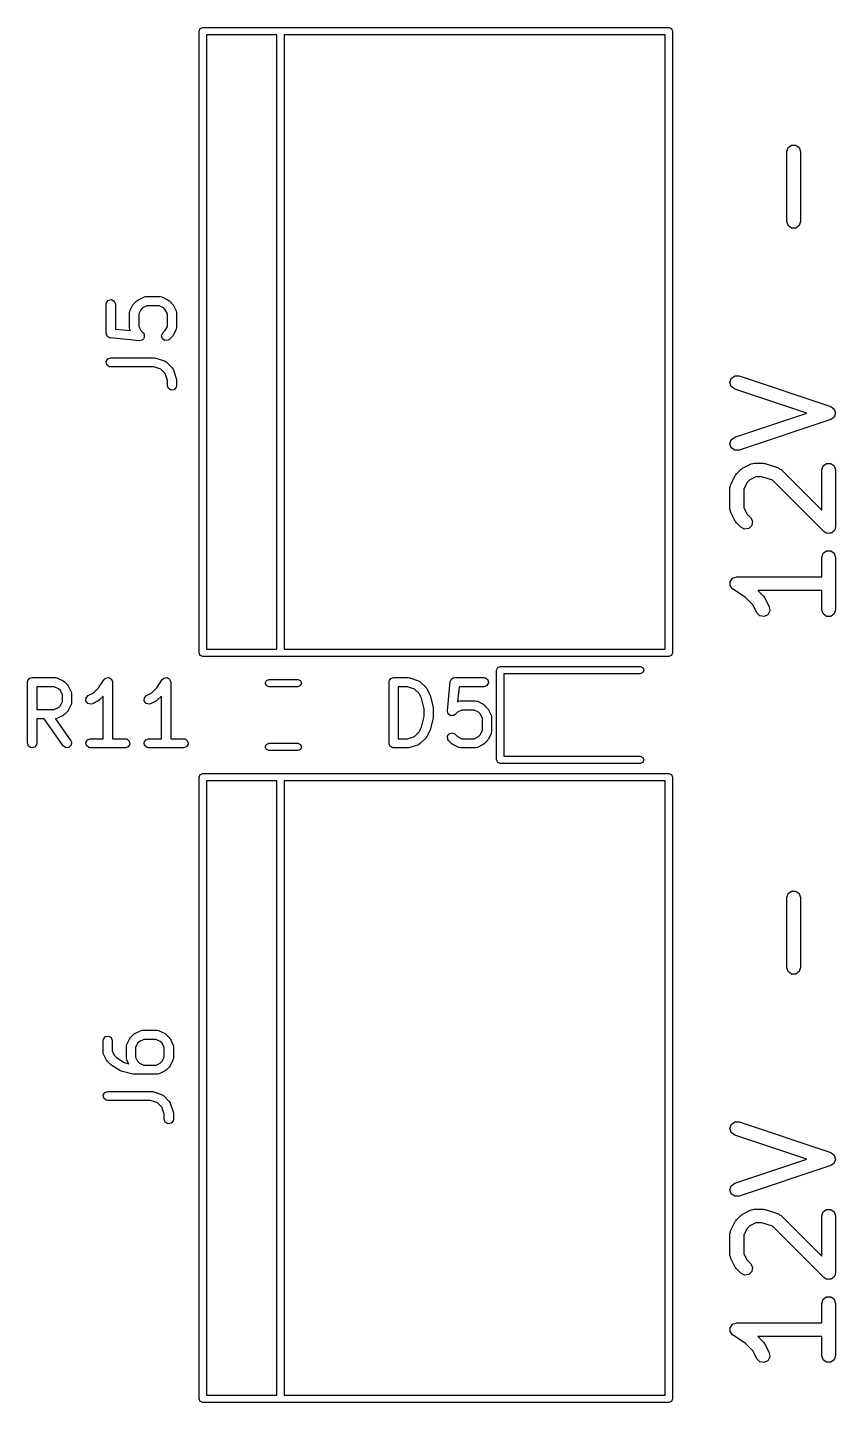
# Model space of a CAD drawing. Extents: x 85.1 to 152.3, y -110.2 to -37.
# Drawn here: x 139.13 to 152.34, y -59.45 to -36.97 of the extents above; entities that cross this region are included whole.
import ezdxf

# ---------------------------------------------------------------- set-up
doc = ezdxf.new("R2010")
doc.units = 0
doc.layers.add('BLACK', color=7, linetype='CONTINUOUS')

msp = doc.modelspace()

# ---------------------------------------------------------------- linework, layer by layer
at = {"layer": 'BLACK', "linetype": 'CONTINUOUS'}
for p, q in [((141.938, -37.0332), (141.956, -36.9908)), ((141.938, -47.1932), (141.938, -37.0332)), ((141.956, -36.9908), (141.998, -36.9732)), ((141.998, -36.9732), (149.618, -36.9732)), ((149.618, -36.9732), (149.661, -36.9908)), ((149.661, -36.9908), (149.678, -37.0332)), ((149.678, -37.0332), (149.678, -47.1932)), ((142.058, -37.0932), (142.058, -47.1332)), ((143.208, -37.0932), (142.058, -37.0932)), ((143.208, -47.1332), (143.208, -37.0932)), ((143.328, -37.0932), (143.328, -47.1332)), ((149.558, -37.0932), (143.328, -37.0932)), ((149.558, -47.1332), (149.558, -37.0932)), ((151.546, -39.0018), (151.568, -38.9356)), ((151.546, -40.1446), (151.546, -39.0018)), ((151.568, -38.9356), (151.624, -38.8948)), ((151.624, -38.8948), (151.694, -38.8948)), ((151.694, -38.8948), (151.75, -38.9356)), ((151.75, -38.9356), (151.771, -39.0018)), ((151.771, -39.0018), (151.771, -40.1446)), ((151.568, -40.2108), (151.546, -40.1446)), ((151.624, -40.2516), (151.568, -40.2108)), ((151.75, -40.2108), (151.694, -40.2516)), ((151.771, -40.1446), (151.75, -40.2108)), ((151.694, -40.2516), (151.624, -40.2516)), ((140.421, -41.4942), (140.425, -41.4685)), ((140.421, -41.9703), (140.421, -41.4942)), ((140.425, -41.4685), (140.458, -41.4292)), ((140.458, -41.4292), (140.509, -41.4203)), ((140.509, -41.4203), (140.553, -41.4459)), ((140.553, -41.4459), (140.571, -41.4942)), ((140.571, -41.4942), (140.571, -41.9025)), ((140.809, -41.6035), (140.857, -41.5082)), ((140.857, -41.5082), (140.87, -41.4902)), ((140.87, -41.4902), (140.871, -41.4887)), ((140.871, -41.4887), (140.919, -41.4411)), ((140.919, -41.4411), (140.937, -41.4283)), ((140.937, -41.4283), (140.938, -41.4271)), ((140.938, -41.4271), (141.034, -41.3795)), ((141.016, -41.5558), (140.986, -41.5862)), ((141.085, -41.5215), (141.016, -41.5558)), ((141.034, -41.3795), (141.058, -41.372)), ((141.058, -41.372), (141.063, -41.3731)), ((141.063, -41.3731), (141.067, -41.3715)), ((141.067, -41.3715), (141.305, -41.3715)), ((141.287, -41.5215), (141.085, -41.5215)), ((141.356, -41.5558), (141.287, -41.5215)), ((141.305, -41.3715), (141.331, -41.3761)), ((141.331, -41.3761), (141.334, -41.3789)), ((141.334, -41.3789), (141.339, -41.3795)), ((141.339, -41.3795), (141.434, -41.4271)), ((141.386, -41.5862), (141.356, -41.5558)), ((141.434, -41.4271), (141.452, -41.4404)), ((141.452, -41.4404), (141.453, -41.4411)), ((141.453, -41.4411), (141.501, -41.4887)), ((141.501, -41.4887), (141.514, -41.5071)), ((141.514, -41.5071), (141.515, -41.5082)), ((141.515, -41.5082), (141.563, -41.6035)), ((140.802, -41.637), (140.806, -41.6114)), ((140.802, -41.8751), (140.802, -41.637)), ((140.806, -41.6114), (140.809, -41.6079)), ((140.809, -41.6079), (140.809, -41.6035)), ((140.986, -41.5862), (140.952, -41.6547)), ((140.952, -41.6547), (140.952, -41.8574)), ((141.421, -41.6547), (141.386, -41.5862)), ((141.421, -41.8574), (141.421, -41.6547)), ((141.563, -41.6035), (141.57, -41.6284)), ((141.57, -41.6284), (141.569, -41.6328)), ((141.569, -41.6328), (141.571, -41.637)), ((141.571, -41.637), (141.571, -41.8751)), ((140.426, -41.9853), (140.421, -41.9703)), ((140.427, -42.0012), (140.426, -41.9853)), ((140.435, -42.0087), (140.427, -42.0012)), ((140.438, -42.0186), (140.435, -42.0087)), ((140.452, -42.0265), (140.438, -42.0186)), ((140.571, -41.9025), (140.819, -41.9273)), ((140.803, -41.8793), (140.802, -41.8751)), ((140.802, -41.8837), (140.803, -41.8793)), ((140.809, -41.9086), (140.802, -41.8837)), ((140.819, -41.9273), (140.809, -41.9086)), ((140.952, -41.8574), (140.986, -41.9259)), ((140.986, -41.9259), (141.025, -41.9649)), ((141.025, -41.9649), (141.04, -41.9863)), ((141.04, -41.9863), (141.04, -41.9868)), ((141.04, -41.9868), (141.04, -41.9871)), ((141.04, -41.9871), (141.042, -42.0123)), ((141.042, -42.0123), (141.044, -42.0374)), ((141.326, -42.0114), (141.347, -41.9649)), ((141.339, -42.061), (141.326, -42.0114)), ((141.347, -41.9649), (141.386, -41.9259)), ((141.386, -41.9259), (141.421, -41.8574)), ((141.502, -42.0219), (141.501, -42.0234)), ((141.515, -42.0039), (141.502, -42.0219)), ((141.563, -41.9086), (141.515, -42.0039)), ((141.566, -41.9008), (141.563, -41.9042)), ((141.563, -41.9042), (141.563, -41.9086)), ((141.571, -41.8751), (141.566, -41.9008)), ((140.463, -42.0379), (140.452, -42.0265)), ((140.48, -42.0426), (140.463, -42.0379)), ((140.483, -42.0442), (140.48, -42.0426)), ((140.484, -42.0439), (140.483, -42.0442)), ((140.488, -42.045), (140.484, -42.0439)), ((140.964, -42.0926), (140.488, -42.045)), ((140.965, -42.0925), (140.964, -42.0926)), ((140.99, -42.0861), (140.965, -42.0927)), ((140.965, -42.0927), (140.965, -42.0925)), ((141.014, -42.0799), (140.99, -42.0861)), ((141.015, -42.0794), (141.014, -42.0795)), ((141.014, -42.0795), (141.014, -42.0799)), ((141.029, -42.0588), (141.015, -42.0794)), ((141.044, -42.0383), (141.029, -42.0588)), ((141.044, -42.0374), (141.044, -42.0378)), ((141.044, -42.0378), (141.044, -42.0383)), ((141.381, -42.0904), (141.339, -42.061)), ((141.432, -42.0859), (141.381, -42.0904)), ((141.453, -42.071), (141.432, -42.0859)), ((141.501, -42.0234), (141.453, -42.071)), ((140.422, -42.4335), (140.447, -42.3891)), ((140.431, -42.484), (140.422, -42.4335)), ((140.447, -42.3891), (140.496, -42.3715)), ((140.496, -42.3715), (141.21, -42.3715)), ((141.21, -42.3715), (141.232, -42.3754)), ((141.232, -42.3754), (141.234, -42.3754)), ((141.234, -42.3754), (141.376, -42.423)), ((141.376, -42.423), (141.399, -42.4354)), ((141.399, -42.4354), (141.402, -42.4392)), ((141.402, -42.4392), (141.406, -42.4411)), ((141.406, -42.4411), (141.501, -42.5364)), ((140.47, -42.517), (140.431, -42.484)), ((140.496, -42.5215), (140.47, -42.517)), ((141.198, -42.5215), (140.496, -42.5215)), ((141.312, -42.5597), (141.198, -42.5215)), ((141.382, -42.6299), (141.312, -42.5597)), ((141.421, -42.7444), (141.382, -42.6299)), ((141.501, -42.5364), (141.516, -42.5577)), ((141.516, -42.5577), (141.516, -42.5622)), ((141.516, -42.5622), (141.519, -42.5657)), ((141.519, -42.5657), (141.567, -42.7085)), ((150.64, -42.7086), (150.696, -42.6682)), ((150.696, -42.6682), (150.766, -42.6687)), ((150.766, -42.6687), (152.266, -43.1687)), ((141.421, -42.8275), (141.421, -42.7444)), ((141.438, -42.8757), (141.421, -42.8275)), ((141.483, -42.9013), (141.438, -42.8757)), ((141.533, -42.8924), (141.483, -42.9013)), ((141.566, -42.8531), (141.533, -42.8924)), ((141.571, -42.8275), (141.566, -42.8531)), ((141.567, -42.7085), (141.57, -42.7307)), ((141.57, -42.7307), (141.571, -42.7322)), ((141.571, -42.7322), (141.571, -42.8275)), ((150.618, -42.7746), (150.64, -42.7086)), ((150.639, -42.8409), (150.618, -42.7746)), ((150.695, -42.8822), (150.639, -42.8409)), ((151.875, -43.2754), (150.695, -42.8822)), ((150.695, -43.6687), (151.875, -43.2754)), ((152.266, -43.1687), (152.293, -43.1889)), ((152.293, -43.362), (152.266, -43.3822)), ((152.293, -43.1889), (152.321, -43.2086)), ((152.321, -43.3422), (152.293, -43.362)), ((152.321, -43.2086), (152.321, -43.2095)), ((152.321, -43.2095), (152.322, -43.21)), ((152.322, -43.3409), (152.321, -43.3414)), ((152.321, -43.3414), (152.321, -43.3422)), ((152.322, -43.21), (152.332, -43.2423)), ((152.332, -43.3085), (152.322, -43.3409)), ((152.332, -43.2423), (152.343, -43.2746)), ((152.343, -43.2763), (152.332, -43.3085)), ((152.343, -43.2746), (152.343, -43.2754)), ((152.343, -43.2754), (152.343, -43.2763)), ((152.266, -43.3822), (150.766, -43.8822)), ((150.618, -43.7763), (150.639, -43.71)), ((150.64, -43.8422), (150.618, -43.7763)), ((150.639, -43.71), (150.695, -43.6687)), ((150.696, -43.8827), (150.64, -43.8422)), ((150.766, -43.8822), (150.696, -43.8827)), ((150.714, -44.2836), (150.722, -44.2673)), ((150.722, -44.2673), (150.794, -44.1959)), ((150.794, -44.1959), (150.81, -44.1876)), ((150.81, -44.1876), (150.823, -44.1748)), ((150.823, -44.1748), (150.966, -44.1034)), ((150.966, -44.1034), (150.991, -44.0995)), ((150.991, -44.0995), (151.016, -44.0915)), ((151.016, -44.0915), (151.159, -44.0915)), ((151.159, -44.0915), (151.176, -44.0971)), ((151.176, -44.0971), (151.194, -44.0973)), ((151.194, -44.0973), (151.409, -44.1687)), ((151.409, -44.1687), (151.43, -44.1841)), ((151.43, -44.1841), (151.453, -44.1959)), ((151.453, -44.1959), (152.118, -44.861)), ((152.118, -44.204), (152.139, -44.1379)), ((152.118, -44.861), (152.118, -44.204)), ((152.139, -44.1379), (152.196, -44.097)), ((152.196, -44.097), (152.265, -44.097)), ((152.265, -44.097), (152.321, -44.1379)), ((152.321, -44.1379), (152.343, -44.204)), ((152.343, -44.204), (152.343, -45.1326)), ((150.618, -44.4897), (150.626, -44.465)), ((150.618, -44.8469), (150.618, -44.4897)), ((150.626, -44.465), (150.63, -44.4394)), ((150.63, -44.4394), (150.701, -44.2965)), ((150.701, -44.2965), (150.714, -44.2836)), ((150.894, -44.4135), (150.843, -44.5163)), ((150.94, -44.3679), (150.894, -44.4135)), ((151.043, -44.3165), (150.94, -44.3679)), ((151.141, -44.3165), (151.043, -44.3165)), ((151.312, -44.3738), (151.141, -44.3165)), ((152.151, -45.2121), (151.312, -44.3738)), ((150.843, -44.5163), (150.843, -44.8203)), ((150.626, -44.8715), (150.618, -44.8469)), ((150.63, -44.8972), (150.626, -44.8715)), ((150.701, -45.04), (150.63, -44.8972)), ((150.843, -44.8203), (150.894, -44.9231)), ((150.894, -44.9231), (150.953, -44.9816)), ((150.714, -45.053), (150.701, -45.04)), ((150.722, -45.0693), (150.714, -45.053)), ((150.794, -45.1407), (150.722, -45.0693)), ((150.856, -45.1723), (150.794, -45.1407)), ((150.924, -45.1614), (150.856, -45.1723)), ((150.973, -45.1122), (150.924, -45.1614)), ((150.953, -44.9816), (150.984, -45.0435)), ((150.984, -45.0435), (150.973, -45.1122)), ((152.335, -45.1576), (152.331, -45.1836)), ((152.343, -45.1326), (152.335, -45.1576)), ((152.174, -45.2241), (152.151, -45.2121)), ((152.196, -45.2396), (152.174, -45.2241)), ((152.205, -45.2396), (152.196, -45.2396)), ((152.213, -45.2437), (152.205, -45.2396)), ((152.239, -45.2396), (152.213, -45.2437)), ((152.265, -45.2396), (152.239, -45.2396)), ((152.272, -45.2342), (152.265, -45.2396)), ((152.281, -45.2328), (152.272, -45.2342)), ((152.3, -45.2142), (152.281, -45.2328)), ((152.321, -45.1987), (152.3, -45.2142)), ((152.324, -45.1901), (152.321, -45.1987)), ((152.331, -45.1836), (152.324, -45.1901)), ((152.118, -45.6326), (152.139, -45.5664)), ((152.139, -45.5664), (152.196, -45.5256)), ((152.196, -45.5256), (152.265, -45.5256)), ((152.265, -45.5256), (152.321, -45.5664)), ((152.321, -45.5664), (152.343, -45.6326)), ((152.118, -45.9486), (152.118, -45.6326)), ((152.343, -45.6326), (152.343, -46.4897)), ((150.622, -46.0307), (150.623, -46.0287)), ((150.623, -46.0633), (150.622, -46.0307)), ((150.623, -46.0264), (150.642, -46)), ((150.623, -46.0287), (150.623, -46.0264)), ((150.623, -46.0959), (150.623, -46.0633)), ((150.642, -46), (150.661, -45.9729)), ((150.661, -45.9729), (150.663, -45.972)), ((150.663, -45.972), (150.664, -45.9701)), ((150.664, -45.9701), (150.695, -45.96)), ((150.695, -45.96), (150.726, -45.9487)), ((150.726, -45.9487), (150.728, -45.9494)), ((150.728, -45.9494), (150.73, -45.9486)), ((150.73, -45.9486), (152.118, -45.9486)), ((150.625, -46.0978), (150.623, -46.0959)), ((150.625, -46.1002), (150.625, -46.0978)), ((150.645, -46.1258), (150.625, -46.1002)), ((150.664, -46.1522), (150.645, -46.1258)), ((150.666, -46.1529), (150.664, -46.1522)), ((150.668, -46.1547), (150.666, -46.1529)), ((150.873, -46.2914), (150.668, -46.1547)), ((150.995, -46.4135), (150.873, -46.2914)), ((152.118, -46.1736), (151.073, -46.1736)), ((151.073, -46.1736), (151.167, -46.2673)), ((151.167, -46.2673), (151.175, -46.2836)), ((151.175, -46.2836), (151.188, -46.2965)), ((152.118, -46.4897), (152.118, -46.1736)), ((151.058, -46.54), (150.995, -46.4135)), ((151.188, -46.2965), (151.26, -46.4394)), ((151.27, -46.5082), (151.238, -46.5699)), ((151.26, -46.4394), (151.27, -46.5082)), ((152.139, -46.5558), (152.118, -46.4897)), ((152.343, -46.4897), (152.321, -46.5558)), ((151.107, -46.5896), (151.058, -46.54)), ((151.176, -46.601), (151.107, -46.5896)), ((151.238, -46.5699), (151.176, -46.601)), ((152.196, -46.5967), (152.139, -46.5558)), ((152.265, -46.5967), (152.196, -46.5967)), ((152.321, -46.5558), (152.265, -46.5967)), ((142.058, -47.1332), (143.208, -47.1332)), ((143.328, -47.1332), (149.558, -47.1332)), ((141.956, -47.2356), (141.938, -47.1932)), ((141.998, -47.2532), (141.956, -47.2356)), ((143.268, -47.2532), (141.998, -47.2532)), ((149.618, -47.2532), (143.268, -47.2532)), ((146.821, -47.4318), (146.863, -47.4142)), ((146.863, -47.4142), (149.148, -47.4142)), ((149.148, -47.4142), (149.191, -47.4318)), ((149.661, -47.2356), (149.618, -47.2532)), ((149.678, -47.1932), (149.661, -47.2356)), ((139.139, -47.6462), (139.151, -47.6312)), ((139.151, -47.6312), (139.161, -47.6144)), ((139.161, -47.6144), (139.167, -47.6121)), ((139.167, -47.6121), (139.172, -47.6069)), ((139.172, -47.6069), (139.191, -47.6035)), ((139.191, -47.6035), (139.209, -47.5968)), ((139.209, -47.5968), (139.59, -47.5968)), ((139.59, -47.5968), (139.616, -47.6013)), ((139.616, -47.6013), (139.619, -47.6042)), ((139.619, -47.6042), (139.624, -47.6047)), ((139.624, -47.6047), (139.719, -47.6524)), ((140.294, -47.7669), (140.385, -47.6302)), ((140.385, -47.6302), (140.403, -47.6114)), ((140.403, -47.6114), (140.407, -47.6102)), ((140.407, -47.6102), (140.41, -47.6069)), ((140.41, -47.6069), (140.431, -47.6031)), ((140.431, -47.6031), (140.452, -47.597)), ((140.452, -47.597), (140.456, -47.5987)), ((140.456, -47.5987), (140.46, -47.598)), ((140.46, -47.598), (140.479, -47.6088)), ((140.479, -47.6088), (140.499, -47.6176)), ((140.499, -47.6176), (140.501, -47.6215)), ((140.501, -47.6215), (140.505, -47.6236)), ((140.505, -47.6236), (140.512, -47.6441)), ((141.246, -47.7669), (141.337, -47.6302)), ((141.337, -47.6302), (141.355, -47.6114)), ((141.355, -47.6114), (141.359, -47.6102)), ((141.359, -47.6102), (141.362, -47.6069)), ((141.362, -47.6069), (141.384, -47.6031)), ((141.384, -47.6031), (141.404, -47.597)), ((141.404, -47.597), (141.408, -47.5987)), ((141.408, -47.5987), (141.413, -47.598)), ((141.413, -47.598), (141.431, -47.6088)), ((141.431, -47.6088), (141.451, -47.6176)), ((141.451, -47.6176), (141.453, -47.6215)), ((141.453, -47.6215), (141.457, -47.6236)), ((141.457, -47.6236), (141.464, -47.6441)), ((143.039, -47.6443), (143.082, -47.6267)), ((143.082, -47.6267), (143.556, -47.6267)), ((143.556, -47.6267), (143.599, -47.6443)), ((145.05, -47.6462), (145.063, -47.6312)), ((145.063, -47.6312), (145.073, -47.6144)), ((145.073, -47.6144), (145.079, -47.6121)), ((145.079, -47.6121), (145.083, -47.6069)), ((145.083, -47.6069), (145.103, -47.6035)), ((145.103, -47.6035), (145.121, -47.5968)), ((145.121, -47.5968), (145.359, -47.5968)), ((145.359, -47.5968), (145.381, -47.6007)), ((145.381, -47.6007), (145.383, -47.6007)), ((145.383, -47.6007), (145.526, -47.6483)), ((146.049, -47.6561), (146.053, -47.6393)), ((146.053, -47.6393), (146.065, -47.6282)), ((146.065, -47.6282), (146.073, -47.6144)), ((146.073, -47.6144), (146.083, -47.6108)), ((146.083, -47.6108), (146.09, -47.6035)), ((146.09, -47.6035), (146.106, -47.6023)), ((146.106, -47.6023), (146.121, -47.5968)), ((146.121, -47.5968), (146.597, -47.5968)), ((146.597, -47.5968), (146.623, -47.6013)), ((146.623, -47.6013), (146.662, -47.6343)), ((146.662, -47.6343), (146.671, -47.6848)), ((146.803, -47.4742), (146.821, -47.4318)), ((146.803, -48.9442), (146.803, -47.4742)), ((149.148, -47.5342), (146.923, -47.5342)), ((146.923, -47.5342), (146.923, -48.8842)), ((149.191, -47.5166), (149.148, -47.5342)), ((149.191, -47.4318), (149.208, -47.4742)), ((149.208, -47.4742), (149.191, -47.5166)), ((139.134, -47.6718), (139.136, -47.6621)), ((139.134, -48.6718), (139.134, -47.6718)), ((139.135, -47.6588), (139.137, -47.6559)), ((139.136, -47.6621), (139.135, -47.6588)), ((139.137, -47.6559), (139.139, -47.6462)), ((139.572, -47.7468), (139.284, -47.7468)), ((139.284, -47.7468), (139.284, -48.1206)), ((139.641, -47.7811), (139.572, -47.7468)), ((139.671, -47.8115), (139.641, -47.7811)), ((139.706, -47.88), (139.671, -47.8115)), ((139.719, -47.6524), (139.737, -47.6657)), ((139.737, -47.6657), (139.738, -47.6664)), ((139.738, -47.6664), (139.786, -47.714)), ((139.786, -47.714), (139.799, -47.7324)), ((139.799, -47.7324), (139.8, -47.7335)), ((139.8, -47.7335), (139.848, -47.8288)), ((139.848, -47.8288), (139.855, -47.8537)), ((139.855, -47.8537), (139.854, -47.8581)), ((139.854, -47.8581), (139.856, -47.8623)), ((139.856, -47.8623), (139.856, -48.0052)), ((140.128, -47.8905), (140.212, -47.8483)), ((140.212, -47.8483), (140.294, -47.7669)), ((140.512, -47.6441), (140.522, -47.6636)), ((140.522, -47.6636), (140.521, -47.6678)), ((140.521, -47.6678), (140.522, -47.6718)), ((140.522, -47.6718), (140.522, -48.5968)), ((141.08, -47.8905), (141.165, -47.8483)), ((141.165, -47.8483), (141.246, -47.7669)), ((141.464, -47.6441), (141.474, -47.6636)), ((141.474, -47.6636), (141.473, -47.6678)), ((141.473, -47.6678), (141.475, -47.6718)), ((141.475, -47.6718), (141.475, -48.5968)), ((143.022, -47.6867), (143.039, -47.6443)), ((143.039, -47.7291), (143.022, -47.6867)), ((143.082, -47.7467), (143.039, -47.7291)), ((143.556, -47.7467), (143.082, -47.7467)), ((143.599, -47.7291), (143.556, -47.7467)), ((143.599, -47.6443), (143.616, -47.6867)), ((143.616, -47.6867), (143.599, -47.7291)), ((145.046, -47.6718), (145.048, -47.6621)), ((145.046, -48.6718), (145.046, -47.6718)), ((145.047, -47.6588), (145.049, -47.6559)), ((145.048, -47.6621), (145.047, -47.6588)), ((145.049, -47.6559), (145.05, -47.6462)), ((145.347, -47.7468), (145.196, -47.7468)), ((145.196, -47.7468), (145.196, -48.5968)), ((145.461, -47.785), (145.347, -47.7468)), ((145.535, -47.8591), (145.461, -47.785)), ((145.526, -47.6483), (145.548, -47.6607)), ((145.574, -47.9361), (145.535, -47.8591)), ((145.548, -47.6607), (145.551, -47.6645)), ((145.551, -47.6645), (145.555, -47.6664)), ((145.555, -47.6664), (145.65, -47.7616)), ((145.65, -47.7616), (145.663, -47.78)), ((145.663, -47.78), (145.664, -47.7811)), ((145.664, -47.7811), (145.712, -47.8764)), ((145.999, -48.1405), (146.046, -47.6644)), ((146.046, -47.6644), (146.047, -47.6605)), ((146.047, -47.6588), (146.049, -47.6561)), ((146.047, -47.6605), (146.047, -47.6588)), ((146.189, -47.7468), (146.164, -47.995)), ((146.597, -47.7468), (146.189, -47.7468)), ((146.645, -47.7293), (146.597, -47.7468)), ((146.671, -47.6848), (146.645, -47.7293)), ((139.572, -48.1206), (139.641, -48.0864)), ((139.641, -48.0864), (139.671, -48.056)), ((139.671, -48.056), (139.706, -47.9874)), ((139.706, -47.9874), (139.706, -47.88)), ((139.848, -48.0387), (139.8, -48.1339)), ((139.851, -48.0308), (139.848, -48.0342)), ((139.848, -48.0342), (139.848, -48.0387)), ((139.856, -48.0052), (139.851, -48.0308)), ((140.09, -47.9789), (140.093, -47.9277)), ((140.12, -48.0201), (140.09, -47.9789)), ((140.093, -47.9277), (140.128, -47.8905)), ((140.17, -48.032), (140.12, -48.0201)), ((140.195, -48.0246), (140.17, -48.032)), ((140.29, -47.977), (140.195, -48.0246)), ((140.291, -47.9758), (140.29, -47.977)), ((140.31, -47.9629), (140.291, -47.9758)), ((140.372, -47.9005), (140.31, -47.9629)), ((140.372, -48.5968), (140.372, -47.9005)), ((141.042, -47.9789), (141.045, -47.9277)), ((141.073, -48.0201), (141.042, -47.9789)), ((141.045, -47.9277), (141.08, -47.8905)), ((141.122, -48.032), (141.073, -48.0201)), ((141.147, -48.0246), (141.122, -48.032)), ((141.243, -47.977), (141.147, -48.0246)), ((141.244, -47.9758), (141.243, -47.977)), ((141.262, -47.9629), (141.244, -47.9758)), ((141.325, -47.9005), (141.262, -47.9629)), ((141.325, -48.5968), (141.325, -47.9005)), ((145.617, -48.1096), (145.574, -47.9361)), ((145.712, -47.8764), (145.715, -47.8888)), ((145.715, -47.8888), (145.717, -47.8917)), ((145.717, -47.8917), (145.765, -48.0822)), ((145.765, -48.0822), (145.766, -48.0971)), ((146.164, -47.995), (146.183, -47.9857)), ((146.183, -47.9857), (146.208, -47.9783)), ((146.208, -47.9783), (146.212, -47.9793)), ((146.212, -47.9793), (146.216, -47.9778)), ((146.216, -47.9778), (146.454, -47.9778)), ((146.454, -47.9778), (146.48, -47.9823)), ((146.48, -47.9823), (146.483, -47.9852)), ((146.483, -47.9852), (146.488, -47.9857)), ((146.488, -47.9857), (146.583, -48.0333)), ((146.583, -48.0333), (146.601, -48.0467)), ((146.601, -48.0467), (146.603, -48.0474)), ((146.603, -48.0474), (146.65, -48.095)), ((139.284, -48.1206), (139.572, -48.1206)), ((139.408, -48.2706), (139.284, -48.2706)), ((139.284, -48.2706), (139.284, -48.6718)), ((139.719, -48.7148), (139.408, -48.2706)), ((139.594, -48.2691), (139.591, -48.2703)), ((139.591, -48.2703), (139.842, -48.6288)), ((139.599, -48.2701), (139.594, -48.2691)), ((139.624, -48.2627), (139.599, -48.2701)), ((139.719, -48.2151), (139.624, -48.2627)), ((139.72, -48.2139), (139.719, -48.2151)), ((139.738, -48.201), (139.72, -48.2139)), ((139.786, -48.1534), (139.738, -48.201)), ((139.787, -48.1519), (139.786, -48.1534)), ((139.8, -48.1339), (139.787, -48.1519)), ((145.574, -48.4075), (145.617, -48.234)), ((145.617, -48.234), (145.617, -48.1096)), ((145.765, -48.2614), (145.717, -48.4519)), ((145.767, -48.2432), (145.765, -48.258)), ((145.765, -48.258), (145.765, -48.2614)), ((145.766, -48.0971), (145.767, -48.1004)), ((145.767, -48.1004), (145.767, -48.2432)), ((145.999, -48.141), (145.999, -48.1405)), ((145.999, -48.1415), (145.999, -48.141)), ((146.005, -48.1658), (145.999, -48.1415)), ((146.011, -48.1903), (146.005, -48.1658)), ((146.012, -48.1905), (146.011, -48.1903)), ((146.012, -48.191), (146.012, -48.1905)), ((146.032, -48.2055), (146.012, -48.191)), ((146.053, -48.2202), (146.032, -48.2055)), ((146.054, -48.2205), (146.053, -48.2202)), ((146.053, -48.2202), (146.053, -48.2202)), ((146.079, -48.2183), (146.054, -48.2205)), ((146.104, -48.2164), (146.079, -48.2183)), ((146.105, -48.216), (146.104, -48.216)), ((146.104, -48.216), (146.104, -48.2164)), ((146.126, -48.201), (146.105, -48.216)), ((146.165, -48.162), (146.126, -48.201)), ((146.234, -48.1278), (146.165, -48.162)), ((146.437, -48.1278), (146.234, -48.1278)), ((146.505, -48.162), (146.437, -48.1278)), ((146.535, -48.1924), (146.505, -48.162)), ((146.57, -48.261), (146.535, -48.1924)), ((146.57, -48.4636), (146.57, -48.261)), ((146.65, -48.095), (146.663, -48.1133)), ((146.663, -48.1133), (146.664, -48.1145)), ((146.664, -48.1145), (146.712, -48.2097)), ((146.712, -48.2097), (146.719, -48.2347)), ((146.719, -48.2347), (146.718, -48.239)), ((146.718, -48.239), (146.72, -48.2432)), ((146.72, -48.2432), (146.72, -48.4813)), ((145.461, -48.5586), (145.535, -48.4845)), ((145.535, -48.4845), (145.574, -48.4075)), ((145.712, -48.4673), (145.664, -48.5625)), ((145.717, -48.4519), (145.712, -48.4637)), ((145.712, -48.4637), (145.712, -48.4673)), ((146.001, -48.5572), (146.03, -48.5151)), ((146.03, -48.5151), (146.08, -48.5019)), ((146.08, -48.5019), (146.126, -48.5235)), ((146.126, -48.5235), (146.165, -48.5626)), ((146.505, -48.5626), (146.535, -48.5322)), ((146.535, -48.5322), (146.57, -48.4636)), ((146.712, -48.5149), (146.664, -48.6101)), ((146.715, -48.507), (146.712, -48.5104)), ((146.712, -48.5104), (146.712, -48.5149)), ((146.72, -48.4813), (146.715, -48.507)), ((139.152, -48.72), (139.134, -48.6718)), ((139.196, -48.7457), (139.152, -48.72)), ((139.247, -48.7368), (139.196, -48.7457)), ((139.28, -48.6975), (139.247, -48.7368)), ((139.284, -48.6718), (139.28, -48.6975)), ((139.761, -48.7443), (139.719, -48.7148)), ((139.812, -48.7398), (139.761, -48.7443)), ((139.849, -48.7035), (139.812, -48.7398)), ((139.842, -48.6288), (139.853, -48.6524)), ((139.853, -48.6524), (139.849, -48.7035)), ((140.088, -48.6588), (140.113, -48.6144)), ((140.097, -48.7093), (140.088, -48.6588)), ((140.136, -48.7423), (140.097, -48.7093)), ((140.113, -48.6144), (140.161, -48.5968)), ((140.161, -48.7468), (140.136, -48.7423)), ((140.161, -48.5968), (140.372, -48.5968)), ((140.733, -48.7468), (140.161, -48.7468)), ((140.522, -48.5968), (140.733, -48.5968)), ((140.733, -48.5968), (140.759, -48.6013)), ((140.781, -48.7293), (140.733, -48.7468)), ((140.759, -48.6013), (140.798, -48.6343)), ((140.807, -48.6848), (140.781, -48.7293)), ((140.798, -48.6343), (140.807, -48.6848)), ((141.04, -48.6588), (141.066, -48.6144)), ((141.049, -48.7093), (141.04, -48.6588)), ((141.088, -48.7423), (141.049, -48.7093)), ((141.066, -48.6144), (141.114, -48.5968)), ((141.114, -48.7468), (141.088, -48.7423)), ((141.114, -48.5968), (141.325, -48.5968)), ((141.685, -48.7468), (141.114, -48.7468)), ((141.475, -48.5968), (141.685, -48.5968)), ((141.685, -48.5968), (141.711, -48.6013)), ((141.734, -48.7293), (141.685, -48.7468)), ((141.711, -48.6013), (141.75, -48.6343)), ((141.759, -48.6848), (141.734, -48.7293)), ((141.75, -48.6343), (141.759, -48.6848)), ((143.022, -48.7317), (143.039, -48.6893)), ((143.039, -48.7741), (143.022, -48.7317)), ((143.039, -48.6893), (143.082, -48.6717)), ((143.082, -48.6717), (143.556, -48.6717)), ((143.556, -48.6717), (143.599, -48.6893)), ((143.599, -48.6893), (143.616, -48.7317)), ((143.616, -48.7317), (143.599, -48.7741)), ((145.053, -48.6901), (145.046, -48.6718)), ((145.056, -48.7093), (145.053, -48.6901)), ((145.061, -48.7137), (145.056, -48.7093)), ((145.063, -48.72), (145.061, -48.7137)), ((145.08, -48.7298), (145.063, -48.72)), ((145.095, -48.7423), (145.08, -48.7298)), ((145.105, -48.744), (145.095, -48.7423)), ((145.108, -48.7457), (145.105, -48.744)), ((145.111, -48.7451), (145.108, -48.7457)), ((145.121, -48.7468), (145.111, -48.7451)), ((145.359, -48.7468), (145.121, -48.7468)), ((145.196, -48.5968), (145.347, -48.5968)), ((145.347, -48.5968), (145.461, -48.5586)), ((145.361, -48.7463), (145.359, -48.7468)), ((145.383, -48.743), (145.361, -48.7463)), ((145.526, -48.6954), (145.383, -48.743)), ((145.529, -48.6926), (145.526, -48.6954)), ((145.534, -48.6922), (145.529, -48.6926)), ((145.555, -48.6772), (145.534, -48.6922)), ((145.65, -48.582), (145.555, -48.6772)), ((145.651, -48.5805), (145.65, -48.582)), ((145.664, -48.5625), (145.651, -48.5805)), ((146.005, -48.6083), (146.001, -48.5572)), ((146.02, -48.6296), (146.005, -48.6083)), ((146.068, -48.6772), (146.02, -48.6296)), ((146.069, -48.6779), (146.068, -48.6772)), ((146.087, -48.6913), (146.069, -48.6779)), ((146.183, -48.7389), (146.087, -48.6913)), ((146.165, -48.5626), (146.234, -48.5968)), ((146.187, -48.7394), (146.183, -48.7389)), ((146.19, -48.7423), (146.187, -48.7394)), ((146.216, -48.7468), (146.19, -48.7423)), ((146.454, -48.7468), (146.216, -48.7468)), ((146.234, -48.5968), (146.437, -48.5968)), ((146.437, -48.5968), (146.505, -48.5626)), ((146.458, -48.7453), (146.454, -48.7468)), ((146.463, -48.7463), (146.458, -48.7453)), ((146.488, -48.7389), (146.463, -48.7463)), ((146.583, -48.6913), (146.488, -48.7389)), ((146.584, -48.6901), (146.583, -48.6913)), ((146.603, -48.6772), (146.584, -48.6901)), ((146.65, -48.6296), (146.603, -48.6772)), ((146.651, -48.6281), (146.65, -48.6296)), ((146.664, -48.6101), (146.651, -48.6281)), ((143.082, -48.7917), (143.039, -48.7741)), ((143.556, -48.7917), (143.082, -48.7917)), ((143.599, -48.7741), (143.556, -48.7917)), ((146.821, -48.9866), (146.803, -48.9442)), ((146.863, -49.0042), (146.821, -48.9866)), ((146.923, -48.8842), (149.148, -48.8842)), ((149.148, -48.8842), (149.191, -48.9018)), ((149.191, -48.9866), (149.148, -49.0042)), ((149.191, -48.9018), (149.208, -48.9442)), ((149.208, -48.9442), (149.191, -48.9866)), ((141.938, -49.2252), (141.956, -49.1828)), ((141.956, -49.1828), (141.998, -49.1652)), ((141.998, -49.1652), (149.618, -49.1652)), ((149.148, -49.0042), (146.863, -49.0042)), ((149.618, -49.1652), (149.661, -49.1828)), ((149.661, -49.1828), (149.678, -49.2252)), ((141.938, -59.3852), (141.938, -49.2252)), ((142.058, -49.2852), (142.058, -59.3252)), ((143.208, -49.2852), (142.058, -49.2852)), ((143.208, -59.3252), (143.208, -49.2852)), ((143.328, -49.2852), (143.328, -59.3252)), ((149.558, -49.2852), (143.328, -49.2852)), ((149.558, -59.3252), (149.558, -49.2852)), ((149.678, -49.2252), (149.678, -59.3852)), ((151.546, -51.1938), (151.568, -51.1276)), ((151.546, -52.3366), (151.546, -51.1938)), ((151.568, -51.1276), (151.624, -51.0868)), ((151.624, -51.0868), (151.694, -51.0868)), ((151.694, -51.0868), (151.75, -51.1276)), ((151.75, -51.1276), (151.771, -51.1938)), ((151.771, -51.1938), (151.771, -52.3366)), ((151.568, -52.4028), (151.546, -52.3366)), ((151.771, -52.3366), (151.75, -52.4028)), ((151.624, -52.4436), (151.568, -52.4028)), ((151.694, -52.4436), (151.624, -52.4436)), ((151.75, -52.4028), (151.694, -52.4436)), ((140.374, -53.5049), (140.407, -53.4656)), ((140.407, -53.4656), (140.458, -53.4567)), ((140.458, -53.4567), (140.502, -53.4824)), ((140.502, -53.4824), (140.52, -53.5306)), ((140.806, -53.497), (140.82, -53.479)), ((140.82, -53.4775), (140.868, -53.4299)), ((140.82, -53.479), (140.82, -53.4775)), ((140.868, -53.4299), (140.886, -53.4171)), ((140.886, -53.4171), (140.887, -53.4159)), ((140.887, -53.4159), (140.983, -53.3683)), ((140.983, -53.3683), (141.008, -53.3608)), ((141.008, -53.3608), (141.012, -53.3619)), ((141.012, -53.3619), (141.016, -53.3603)), ((141.016, -53.3603), (141.254, -53.3603)), ((141.254, -53.3603), (141.28, -53.3649)), ((141.28, -53.3649), (141.283, -53.3677)), ((141.283, -53.3677), (141.288, -53.3683)), ((141.288, -53.3683), (141.383, -53.4159)), ((141.383, -53.4159), (141.401, -53.4292)), ((141.401, -53.4292), (141.403, -53.4299)), ((141.403, -53.4299), (141.45, -53.4775)), ((141.45, -53.4775), (141.463, -53.4959)), ((140.37, -53.5306), (140.374, -53.5049)), ((140.37, -53.721), (140.37, -53.5306)), ((140.52, -53.5306), (140.52, -53.7033)), ((140.52, -53.7033), (140.554, -53.7719)), ((140.751, -53.6258), (140.755, -53.6002)), ((140.751, -53.8163), (140.751, -53.6258)), ((140.755, -53.6002), (140.758, -53.5967)), ((140.758, -53.5967), (140.759, -53.5923)), ((140.759, -53.5923), (140.806, -53.497)), ((140.935, -53.575), (140.901, -53.6435)), ((140.901, -53.6435), (140.901, -53.7986)), ((140.965, -53.5446), (140.935, -53.575)), ((141.034, -53.5103), (140.965, -53.5446)), ((141.237, -53.5103), (141.034, -53.5103)), ((141.305, -53.5446), (141.237, -53.5103)), ((141.336, -53.575), (141.305, -53.5446)), ((141.37, -53.6435), (141.336, -53.575)), ((141.37, -53.7986), (141.37, -53.6435)), ((141.463, -53.4959), (141.464, -53.497)), ((141.464, -53.497), (141.512, -53.5923)), ((141.512, -53.5923), (141.519, -53.6172)), ((141.519, -53.6172), (141.518, -53.6216)), ((141.518, -53.6216), (141.52, -53.6258)), ((141.52, -53.6258), (141.52, -53.8163)), ((140.371, -53.7253), (140.37, -53.721)), ((140.37, -53.7296), (140.371, -53.7253)), ((140.378, -53.7546), (140.37, -53.7296)), ((140.425, -53.8498), (140.378, -53.7546)), ((140.427, -53.851), (140.425, -53.8498)), ((140.439, -53.8693), (140.427, -53.851)), ((140.487, -53.9169), (140.439, -53.8693)), ((140.49, -53.9184), (140.487, -53.9169)), ((140.498, -53.9263), (140.49, -53.9184)), ((140.641, -54.0215), (140.498, -53.9263)), ((140.554, -53.7719), (140.588, -53.8056)), ((140.588, -53.8056), (140.714, -53.8895)), ((140.714, -53.8895), (140.788, -53.9081)), ((140.752, -53.8205), (140.751, -53.8163)), ((140.751, -53.8249), (140.752, -53.8205)), ((140.759, -53.8498), (140.751, -53.8249)), ((140.788, -53.9081), (140.759, -53.8498)), ((140.901, -53.7986), (140.935, -53.8671)), ((140.935, -53.8671), (140.965, -53.8975)), ((140.965, -53.8975), (141.034, -53.9318)), ((141.034, -53.9318), (141.237, -53.9318)), ((141.237, -53.9318), (141.305, -53.8975)), ((141.305, -53.8975), (141.336, -53.8671)), ((141.336, -53.8671), (141.37, -53.7986)), ((141.512, -53.8498), (141.464, -53.9451)), ((141.515, -53.8419), (141.512, -53.8454)), ((141.512, -53.8454), (141.512, -53.8498)), ((141.52, -53.8163), (141.515, -53.8419)), ((140.642, -54.0216), (140.641, -54.0215)), ((140.665, -54.0319), (140.642, -54.0216)), ((140.855, -54.0795), (140.665, -54.0319)), ((140.859, -54.0792), (140.855, -54.0795)), ((140.873, -54.0818), (140.859, -54.0792)), ((141.254, -54.0818), (140.873, -54.0818)), ((141.259, -54.0802), (141.254, -54.0818)), ((141.263, -54.0813), (141.259, -54.0802)), ((141.288, -54.0738), (141.263, -54.0813)), ((141.383, -54.0262), (141.288, -54.0738)), ((141.384, -54.025), (141.383, -54.0262)), ((141.403, -54.0122), (141.384, -54.025)), ((141.45, -53.9646), (141.403, -54.0122)), ((141.451, -53.9631), (141.45, -53.9646)), ((141.464, -53.9451), (141.451, -53.9631)), ((140.371, -54.4223), (140.397, -54.3779)), ((140.397, -54.3779), (140.445, -54.3603)), ((140.445, -54.3603), (141.159, -54.3603)), ((141.159, -54.3603), (141.181, -54.3642)), ((141.181, -54.3642), (141.183, -54.3642)), ((141.183, -54.3642), (141.326, -54.4118)), ((140.38, -54.4728), (140.371, -54.4223)), ((140.419, -54.5058), (140.38, -54.4728)), ((140.445, -54.5103), (140.419, -54.5058)), ((141.147, -54.5103), (140.445, -54.5103)), ((141.261, -54.5485), (141.147, -54.5103)), ((141.332, -54.6187), (141.261, -54.5485)), ((141.326, -54.4118), (141.349, -54.4242)), ((141.349, -54.4242), (141.351, -54.428)), ((141.351, -54.428), (141.355, -54.4299)), ((141.355, -54.4299), (141.45, -54.5252)), ((141.45, -54.5252), (141.465, -54.5465)), ((141.465, -54.5465), (141.466, -54.551)), ((141.466, -54.551), (141.468, -54.5545)), ((141.468, -54.5545), (141.516, -54.6973)), ((141.37, -54.7332), (141.332, -54.6187)), ((141.37, -54.8163), (141.37, -54.7332)), ((141.387, -54.8645), (141.37, -54.8163)), ((141.52, -54.8163), (141.515, -54.8419)), ((141.516, -54.6973), (141.519, -54.7195)), ((141.519, -54.7195), (141.52, -54.721)), ((141.52, -54.721), (141.52, -54.8163)), ((141.432, -54.8901), (141.387, -54.8645)), ((141.482, -54.8812), (141.432, -54.8901)), ((141.515, -54.8419), (141.482, -54.8812)), ((150.618, -54.9666), (150.64, -54.9006)), ((150.639, -55.0329), (150.618, -54.9666)), ((150.695, -55.0742), (150.639, -55.0329)), ((150.64, -54.9006), (150.696, -54.8602)), ((150.696, -54.8602), (150.766, -54.8607)), ((150.766, -54.8607), (152.266, -55.3607)), ((151.875, -55.4674), (150.695, -55.0742)), ((150.695, -55.8607), (151.875, -55.4674)), ((152.266, -55.3607), (152.293, -55.3809)), ((152.293, -55.3809), (152.321, -55.4006)), ((152.321, -55.4006), (152.321, -55.4015)), ((152.321, -55.4015), (152.322, -55.402)), ((152.322, -55.402), (152.332, -55.4343)), ((152.332, -55.5005), (152.322, -55.5329)), ((152.332, -55.4343), (152.343, -55.4666)), ((152.343, -55.4683), (152.332, -55.5005)), ((152.343, -55.4666), (152.343, -55.4674)), ((152.343, -55.4674), (152.343, -55.4683)), ((152.266, -55.5742), (150.766, -56.0742)), ((152.293, -55.554), (152.266, -55.5742)), ((152.321, -55.5342), (152.293, -55.554)), ((152.322, -55.5329), (152.321, -55.5334)), ((152.321, -55.5334), (152.321, -55.5342)), ((150.618, -55.9683), (150.639, -55.902)), ((150.639, -55.902), (150.695, -55.8607)), ((150.64, -56.0342), (150.618, -55.9683)), ((150.696, -56.0747), (150.64, -56.0342)), ((150.766, -56.0742), (150.696, -56.0747)), ((150.722, -56.4593), (150.794, -56.3879)), ((150.794, -56.3879), (150.81, -56.3796)), ((150.81, -56.3796), (150.823, -56.3668)), ((150.823, -56.3668), (150.966, -56.2954)), ((150.966, -56.2954), (150.991, -56.2915)), ((150.991, -56.2915), (151.016, -56.2835)), ((151.016, -56.2835), (151.159, -56.2835)), ((151.159, -56.2835), (151.176, -56.2891)), ((151.176, -56.2891), (151.194, -56.2893)), ((151.194, -56.2893), (151.409, -56.3607)), ((151.409, -56.3607), (151.43, -56.3761)), ((151.43, -56.3761), (151.453, -56.3879)), ((151.453, -56.3879), (152.118, -57.053)), ((152.118, -56.396), (152.139, -56.3299)), ((152.118, -57.053), (152.118, -56.396)), ((152.139, -56.3299), (152.196, -56.289)), ((152.196, -56.289), (152.265, -56.289)), ((152.265, -56.289), (152.321, -56.3299)), ((152.321, -56.3299), (152.343, -56.396)), ((152.343, -56.396), (152.343, -57.3246)), ((150.63, -56.6314), (150.701, -56.4885)), ((150.701, -56.4885), (150.714, -56.4756)), ((150.714, -56.4756), (150.722, -56.4593)), ((150.894, -56.6055), (150.843, -56.7083)), ((150.94, -56.5599), (150.894, -56.6055)), ((151.043, -56.5085), (150.94, -56.5599)), ((151.141, -56.5085), (151.043, -56.5085)), ((151.312, -56.5658), (151.141, -56.5085)), ((152.151, -57.4041), (151.312, -56.5658)), ((150.618, -56.6817), (150.626, -56.657)), ((150.618, -57.0389), (150.618, -56.6817)), ((150.626, -56.657), (150.63, -56.6314)), ((150.843, -56.7083), (150.843, -57.0123)), ((150.626, -57.0635), (150.618, -57.0389)), ((150.63, -57.0892), (150.626, -57.0635)), ((150.843, -57.0123), (150.894, -57.1151)), ((150.701, -57.232), (150.63, -57.0892)), ((150.714, -57.245), (150.701, -57.232)), ((150.722, -57.2613), (150.714, -57.245)), ((150.794, -57.3327), (150.722, -57.2613)), ((150.894, -57.1151), (150.953, -57.1736)), ((150.953, -57.1736), (150.984, -57.2355)), ((150.984, -57.2355), (150.973, -57.3042)), ((150.856, -57.3643), (150.794, -57.3327)), ((150.924, -57.3534), (150.856, -57.3643)), ((150.973, -57.3042), (150.924, -57.3534)), ((152.174, -57.4161), (152.151, -57.4041)), ((152.196, -57.4316), (152.174, -57.4161)), ((152.205, -57.4316), (152.196, -57.4316)), ((152.213, -57.4357), (152.205, -57.4316)), ((152.239, -57.4316), (152.213, -57.4357)), ((152.265, -57.4316), (152.239, -57.4316)), ((152.272, -57.4262), (152.265, -57.4316)), ((152.281, -57.4248), (152.272, -57.4262)), ((152.3, -57.4062), (152.281, -57.4248)), ((152.321, -57.3907), (152.3, -57.4062)), ((152.324, -57.3821), (152.321, -57.3907)), ((152.331, -57.3756), (152.324, -57.3821)), ((152.335, -57.3496), (152.331, -57.3756)), ((152.343, -57.3246), (152.335, -57.3496)), ((152.139, -57.7584), (152.196, -57.7176)), ((152.196, -57.7176), (152.265, -57.7176)), ((152.265, -57.7176), (152.321, -57.7584)), ((152.118, -57.8246), (152.139, -57.7584)), ((152.118, -58.1406), (152.118, -57.8246)), ((152.321, -57.7584), (152.343, -57.8246)), ((152.343, -57.8246), (152.343, -58.6817)), ((150.623, -58.2184), (150.642, -58.192)), ((150.642, -58.192), (150.661, -58.1649)), ((150.661, -58.1649), (150.663, -58.164)), ((150.663, -58.164), (150.664, -58.1621)), ((150.664, -58.1621), (150.695, -58.152)), ((150.695, -58.152), (150.726, -58.1407)), ((150.726, -58.1407), (150.728, -58.1414)), ((150.728, -58.1414), (150.73, -58.1406)), ((150.73, -58.1406), (152.118, -58.1406)), ((150.622, -58.2227), (150.623, -58.2207)), ((150.623, -58.2553), (150.622, -58.2227)), ((150.623, -58.2207), (150.623, -58.2184)), ((150.623, -58.2879), (150.623, -58.2553)), ((150.625, -58.2898), (150.623, -58.2879)), ((150.625, -58.2922), (150.625, -58.2898)), ((150.645, -58.3178), (150.625, -58.2922)), ((150.664, -58.3442), (150.645, -58.3178)), ((150.666, -58.3449), (150.664, -58.3442)), ((150.668, -58.3467), (150.666, -58.3449)), ((150.873, -58.4834), (150.668, -58.3467)), ((152.118, -58.3656), (151.073, -58.3656)), ((151.073, -58.3656), (151.167, -58.4593)), ((152.118, -58.6817), (152.118, -58.3656)), ((150.995, -58.6055), (150.873, -58.4834)), ((151.058, -58.732), (150.995, -58.6055)), ((151.167, -58.4593), (151.175, -58.4756)), ((151.175, -58.4756), (151.188, -58.4885)), ((151.188, -58.4885), (151.26, -58.6314)), ((151.26, -58.6314), (151.27, -58.7002)), ((151.107, -58.7816), (151.058, -58.732)), ((151.176, -58.793), (151.107, -58.7816)), ((151.238, -58.7619), (151.176, -58.793)), ((151.27, -58.7002), (151.238, -58.7619)), ((152.139, -58.7478), (152.118, -58.6817)), ((152.196, -58.7887), (152.139, -58.7478)), ((152.265, -58.7887), (152.196, -58.7887)), ((152.321, -58.7478), (152.265, -58.7887)), ((152.343, -58.6817), (152.321, -58.7478)), ((142.058, -59.3252), (143.208, -59.3252)), ((143.328, -59.3252), (149.558, -59.3252)), ((141.956, -59.4276), (141.938, -59.3852)), ((141.998, -59.4452), (141.956, -59.4276)), ((143.268, -59.4452), (141.998, -59.4452)), ((149.618, -59.4452), (143.268, -59.4452)), ((149.661, -59.4276), (149.618, -59.4452)), ((149.678, -59.3852), (149.661, -59.4276))]:
    msp.add_line(p, q, dxfattribs=at)

doc.saveas('drawing.dxf')
